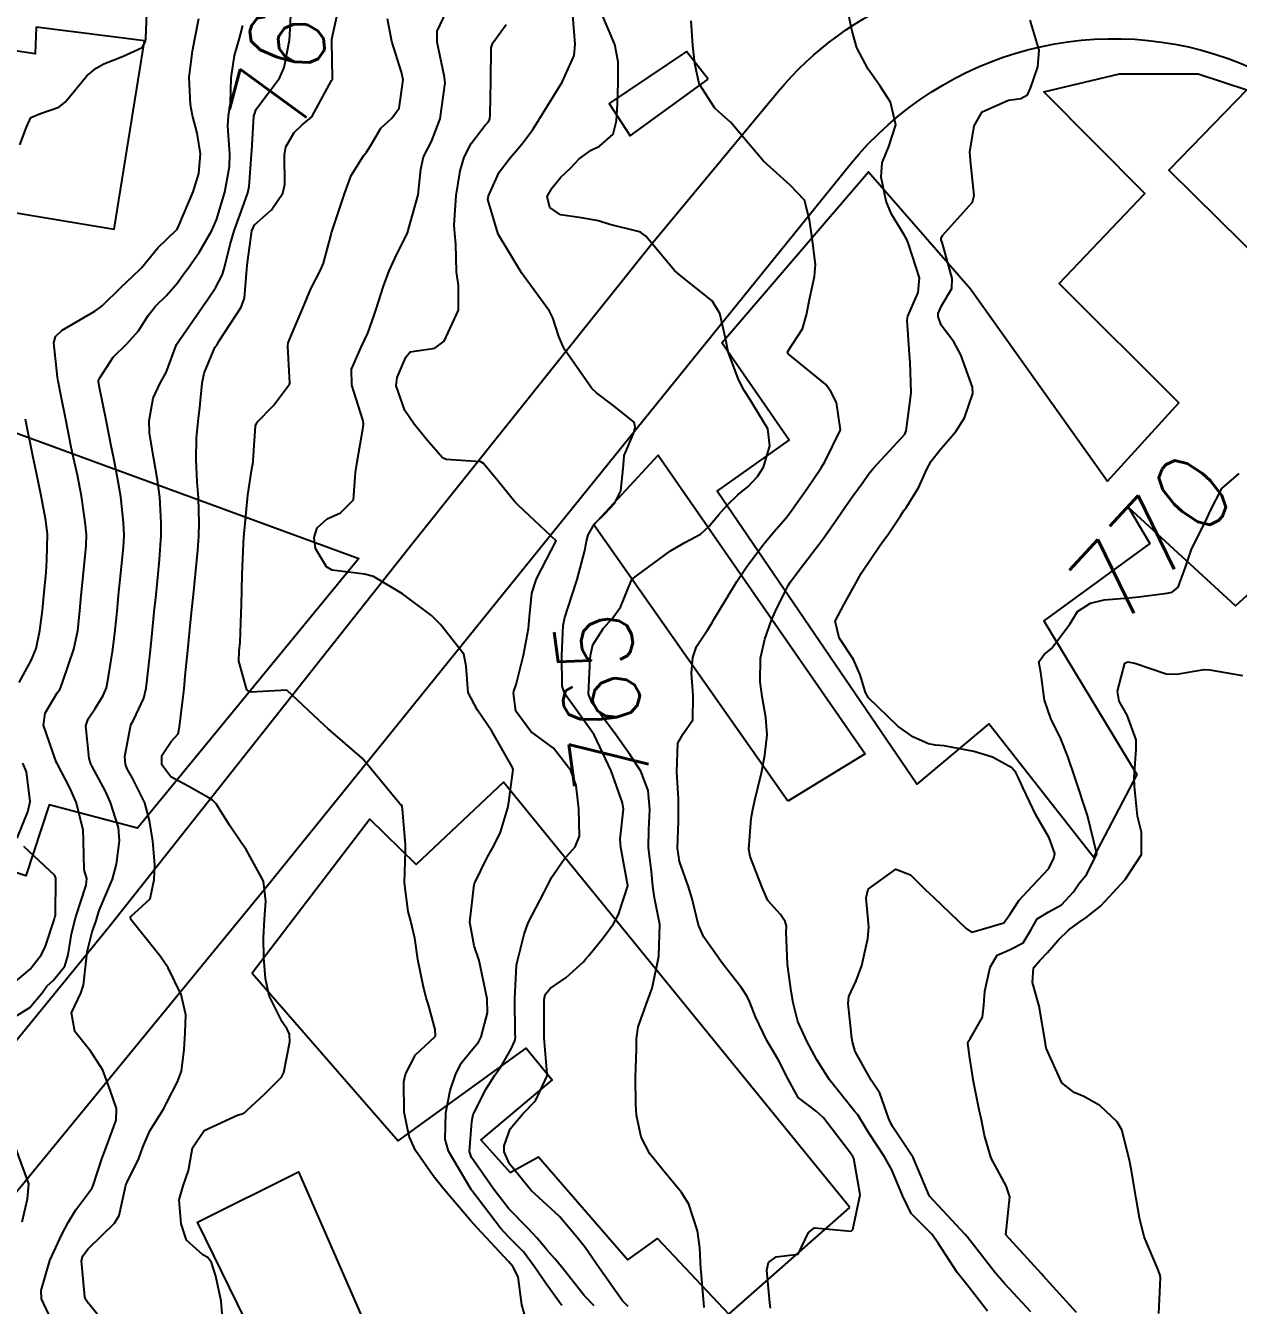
# Model space of a CAD drawing. Header units: metres. Extents: x 318500 to 325275, y 7408834 to 7428799.
# Drawn here: x 323604.8 to 323668.3, y 7420830.6 to 7420897.5 of the extents above; entities that cross this region are included whole.
import ezdxf
from ezdxf.enums import TextEntityAlignment as Align

# ---------------------------------------------------------------- set-up
doc = ezdxf.new("R2010")
doc.units = ezdxf.units.M
doc.header["$MEASUREMENT"] = 0
for name, color, linetype in [('Cotas', 45, 'Continuous'), ('Curvas de Nivel 1m', 11, 'Continuous'), ('Curvas de Nivel 5m', 15, 'Continuous'), ('Edificações', 30, 'Continuous'), ('Vias Primárias', 230, 'Continuous')]:
    doc.layers.add(name, color=color, linetype=linetype)
doc.styles.add('Style-STANDARD', font='STANDARD.shx')

msp = doc.modelspace()

# ---------------------------------------------------------------- linework, layer by layer
at = {"layer": 'Curvas de Nivel 1m', "flags": 128}
for points, elevation in [([(323604.55, 7420891.29), (323604.899, 7420892.229), (323605.122, 7420892.733), (323605.624, 7420892.943), (323606.578, 7420893.269), (323606.916, 7420893.529), (323608.042, 7420894.913), (323608.536, 7420895.306), (323608.94, 7420895.539), (323609.918, 7420895.913), (323610.953, 7420896.39), (323611.113, 7420896.713), (323611.138, 7420896.868), (323611.209, 7420898.646)], 757), ([(323615.174, 7420829.692), (323615.088, 7420830.805), (323614.81, 7420832.099), (323614.582, 7420832.813), (323614.376, 7420833.08), (323614.114, 7420833.224), (323613.274, 7420833.985), (323612.996, 7420834.837), (323612.881, 7420836.107), (323613.086, 7420836.836), (323613.37, 7420837.634), (323613.582, 7420838.829), (323614.199, 7420839.723), (323615.965, 7420840.551), (323616.208, 7420840.606), (323616.327, 7420840.671), (323616.444, 7420840.788), (323617.359, 7420841.643), (323618.236, 7420842.524), (323618.359, 7420842.768), (323618.669, 7420844.359), (323618.649, 7420844.764), (323618.537, 7420845.03), (323618.276, 7420845.418), (323617.598, 7420846.777), (323617.398, 7420847.685), (323617.317, 7420848.78), (323617.305, 7420849.81), (323617.356, 7420850.78), (323617.41, 7420851.729), (323617.301, 7420852.781), (323616.395, 7420854.436), (323616.129, 7420854.794), (323615.521, 7420855.696), (323614.824, 7420856.814), (323614.621, 7420857.006), (323614.433, 7420857.129), (323613.347, 7420857.744), (323612.444, 7420858.23), (323611.968, 7420858.855), (323611.967, 7420859.345), (323612.468, 7420860.076), (323612.834, 7420860.486), (323612.904, 7420860.844), (323613.069, 7420862.274), (323613.139, 7420862.841), (323613.202, 7420863.524), (323613.328, 7420864.838), (323613.44, 7420865.943), (323613.532, 7420866.835), (323613.628, 7420867.78), (323613.735, 7420868.833), (323613.859, 7420870.087), (323613.908, 7420870.831), (323613.922, 7420871.529), (323613.891, 7420872.831), (323613.827, 7420873.658), (323613.767, 7420874.834), (323613.793, 7420875.945), (323613.88, 7420876.832), (323613.973, 7420877.558), (323614.084, 7420878.83), (323614.197, 7420879.359), (323614.748, 7420880.689), (323614.804, 7420880.764), (323614.848, 7420880.819), (323614.981, 7420881.045), (323616.131, 7420882.8), (323616.297, 7420883.277), (323616.427, 7420884.796), (323616.457, 7420885.143), (323616.687, 7420886.792), (323616.833, 7420887.117), (323617.718, 7420887.905), (323618.316, 7420888.775), (323618.406, 7420889.225), (323618.403, 7420890.775), (323618.473, 7420891.188), (323618.898, 7420891.946), (323619.324, 7420892.343), (323619.825, 7420892.756), (323620.85, 7420894.662), (323620.9, 7420894.74), (323620.904, 7420894.767), (323620.877, 7420896.741), (323620.88, 7420896.822), (323620.967, 7420897.226), (323621.247, 7420898.477)], 761), ([(323632.911, 7420830.568), (323632.097, 7420831.705), (323631.479, 7420832.589), (323630.897, 7420833.378), (323630.125, 7420834.158), (323629.701, 7420834.614), (323628.205, 7420836.584), (323628.173, 7420836.63), (323628.16, 7420836.645), (323626.978, 7420838.648), (323626.812, 7420839.267), (323626.847, 7420840.65), (323627.058, 7420841.817), (323627.341, 7420842.643), (323627.645, 7420843.243), (323628.261, 7420844.004), (323628.545, 7420844.348), (323628.686, 7420844.626), (323629.016, 7420845.889), (323629, 7420846.623), (323628.659, 7420848.282), (323628.578, 7420848.627), (323628.331, 7420849.388), (323628.092, 7420850.634), (323628.331, 7420852.592), (323628.335, 7420852.631), (323628.344, 7420852.657), (323628.371, 7420852.719), (323629.004, 7420854.01), (323629.348, 7420854.621), (323629.699, 7420855.329), (323630.086, 7420856.613), (323630.14, 7420856.906), (323630.36, 7420858.611), (323630.313, 7420858.75), (323629.247, 7420860.622), (323628.496, 7420861.714), (323628.002, 7420862.638), (323627.908, 7420864.024), (323627.782, 7420864.641), (323626.553, 7420866.203), (323626.098, 7420866.667), (323624.577, 7420867.806), (323623.056, 7420868.705), (323622.591, 7420868.831), (323620.896, 7420869.038), (323620.595, 7420869.225), (323620.026, 7420870.171), (323619.942, 7420870.75), (323620.113, 7420871.252), (323620.625, 7420871.728), (323621.318, 7420872.042), (323622.007, 7420872.719), (323622.104, 7420874.16), (323622.197, 7420874.717), (323622.506, 7420876.53), (323622.527, 7420876.712), (323622.498, 7420876.907), (323621.912, 7420878.722), (323621.894, 7420879.561), (323622.415, 7420880.715), (323622.757, 7420881.449), (323623.089, 7420882.385), (323623.199, 7420882.706), (323623.578, 7420883.912), (323623.879, 7420884.699), (323624.162, 7420885.345), (323624.83, 7420886.69), (323625.387, 7420888.682), (323625.526, 7420890.024), (323625.678, 7420890.678), (323626.093, 7420891.471), (323626.537, 7420892.666), (323626.801, 7420894.534), (323626.793, 7420894.662), (323626.762, 7420894.833), (323626.379, 7420896.669), (323626.391, 7420897.247), (323626.988, 7420898.534)], 763), ([(323640.354, 7420830.467), (323640.201, 7420832.376), (323640.19, 7420832.469), (323640.127, 7420833.581), (323640.011, 7420834.472), (323639.55, 7420835.875), (323639.176, 7420836.485), (323638.178, 7420837.683), (323637.524, 7420838.51), (323637.057, 7420839.371), (323636.813, 7420840.521), (323636.781, 7420841.084), (323636.77, 7420842.522), (323636.814, 7420843.97), (323636.822, 7420844.522), (323636.904, 7420845.149), (323637.397, 7420846.513), (323637.636, 7420847.174), (323637.92, 7420848.506), (323637.983, 7420848.847), (323638.042, 7420850.505), (323637.753, 7420851.899), (323637.68, 7420852.51), (323637.608, 7420853.285), (323637.455, 7420854.514), (323637.459, 7420855.469), (323637.514, 7420856.514), (323637.435, 7420857.51), (323637.042, 7420858.521), (323636.463, 7420859.408), (323635.669, 7420860.538), (323634.503, 7420862.091), (323634.305, 7420862.553), (323634.402, 7420864.425), (323634.408, 7420864.552), (323634.42, 7420864.663), (323634.539, 7420865.139), (323635.094, 7420866.002), (323635.566, 7420866.54), (323635.988, 7420867.117), (323636.554, 7420868.53), (323636.568, 7420868.553), (323636.59, 7420868.579), (323636.812, 7420868.747), (323638.606, 7420870.052), (323639.347, 7420870.489), (323640.167, 7420870.926), (323640.623, 7420871.348), (323641.133, 7420871.965), (323641.577, 7420872.461), (323642.122, 7420872.981), (323642.655, 7420873.419), (323643.159, 7420873.946), (323643.46, 7420874.438), (323643.792, 7420875.545), (323643.685, 7420876.435), (323642.714, 7420878.047), (323642.451, 7420878.453), (323642.159, 7420879.028), (323641.616, 7420880.467), (323641.472, 7420881.184), (323641.188, 7420882.474), (323640.78, 7420883.135), (323639.07, 7420884.497), (323638.803, 7420884.731), (323637.302, 7420886.523), (323637.035, 7420886.73), (323636.833, 7420886.786), (323635.419, 7420887.134), (323634.838, 7420887.321), (323633.932, 7420887.477), (323632.841, 7420887.637), (323632.276, 7420888.02), (323632.146, 7420888.591), (323632.403, 7420889.041), (323632.865, 7420889.604), (323633.363, 7420890.085), (323633.814, 7420890.571), (323634.439, 7420891.013), (323634.89, 7420891.227), (323635.591, 7420891.858), (323635.772, 7420892.547), (323635.824, 7420893.452), (323635.866, 7420894.546), (323635.851, 7420895.642), (323635.693, 7420896.549), (323634.984, 7420898.188)], 766), ([(323655.183, 7420830.273), (323654.101, 7420831.675), (323653.608, 7420832.295), (323652.611, 7420833.827), (323652.279, 7420834.309), (323652.141, 7420834.447), (323651.202, 7420835.376), (323650.742, 7420836.331), (323650.18, 7420837.676), (323649.801, 7420838.346), (323649, 7420839.567), (323648.508, 7420840.366), (323648.396, 7420840.541), (323648.224, 7420840.747), (323646.921, 7420842.383), (323646.256, 7420843.431), (323645.727, 7420844.398), (323645.266, 7420845.425), (323645.012, 7420846.409), (323644.921, 7420847.026), (323644.72, 7420848.414), (323644.659, 7420850.102), (323644.667, 7420850.415), (323644.602, 7420850.666), (323644.356, 7420851.025), (323643.7, 7420851.766), (323643.391, 7420852.435), (323642.776, 7420854.063), (323642.701, 7420854.445), (323642.822, 7420856.047), (323642.886, 7420856.443), (323643.013, 7420857.019), (323643.359, 7420858.436), (323643.534, 7420859.364), (323643.655, 7420860.432), (323643.587, 7420861.34), (323643.389, 7420862.437), (323643.286, 7420863.206), (323643.309, 7420864.438), (323643.541, 7420865.439), (323643.876, 7420866.43), (323644.087, 7420866.907), (323644.582, 7420867.887), (323644.759, 7420868.246), (323644.864, 7420868.416), (323645.61, 7420869.415), (323646.364, 7420870.394), (323646.469, 7420870.535), (323646.615, 7420870.738), (323647.303, 7420871.711), (323647.765, 7420872.379), (323648.127, 7420872.899), (323648.659, 7420873.64), (323648.968, 7420874.063), (323649.204, 7420874.362), (323650.686, 7420875.964), (323650.862, 7420876.165), (323650.937, 7420876.338), (323651.143, 7420877.906), (323651.19, 7420878.335), (323651.149, 7420879.931), (323651.113, 7420880.336), (323650.979, 7420882.126), (323651.027, 7420882.337), (323651.554, 7420883.566), (323651.623, 7420884.332), (323651.047, 7420886.117), (323650.96, 7420886.339), (323650.832, 7420886.584), (323650.168, 7420887.675), (323649.887, 7420888.354), (323649.622, 7420889.606), (323649.678, 7420890.358), (323650.03, 7420891.216), (323650.385, 7420892.348), (323650.106, 7420893.536), (323649.563, 7420894.361), (323648.943, 7420895.25), (323648.355, 7420896.379), (323648.107, 7420897.249), (323647.855, 7420898.387)], 768), ([(323604.277, 7420845.673), (323605.067, 7420846.157), (323605.704, 7420846.936), (323605.957, 7420847.271), (323606.3, 7420847.593), (323606.902, 7420848.331), (323607.073, 7420848.919), (323607.241, 7420850.012), (323607.476, 7420850.913), (323608.021, 7420852.56), (323608.043, 7420852.905), (323607.918, 7420853.366), (323607.879, 7420854.908), (323607.855, 7420855.461), (323607.496, 7420856.914), (323607.168, 7420857.65), (323606.492, 7420858.929), (323606.451, 7420859.014), (323605.777, 7420860.937), (323605.868, 7420861.558), (323606.505, 7420862.621), (323606.629, 7420862.807), (323606.694, 7420862.927), (323606.8, 7420863.213), (323607.377, 7420864.917), (323607.572, 7420865.887), (323607.677, 7420866.913), (323607.761, 7420867.723), (323607.881, 7420868.911), (323608.019, 7420870.323), (323608.029, 7420870.909), (323607.969, 7420871.561), (323607.769, 7420872.913), (323607.554, 7420874.019), (323607.354, 7420874.92), (323607.234, 7420875.48), (323606.944, 7420876.926), (323606.708, 7420878.125), (323606.552, 7420878.932), (323606.514, 7420879.141), (323606.32, 7420880.934), (323606.409, 7420881.278), (323606.757, 7420881.595), (323608.465, 7420882.602), (323608.769, 7420882.806), (323608.877, 7420882.898), (323609.832, 7420883.837), (323610.798, 7420884.759), (323610.854, 7420884.815), (323610.903, 7420884.869), (323611.773, 7420885.903), (323612.736, 7420886.851), (323612.782, 7420886.899), (323612.831, 7420886.99), (323613.615, 7420888.839), (323613.904, 7420889.795), (323614.001, 7420890.833), (323613.822, 7420891.911), (323613.58, 7420892.84), (323613.473, 7420893.399), (323613.408, 7420894.843), (323613.585, 7420896.206), (323613.708, 7420896.839), (323613.908, 7420897.904)], 758), ([(323606.068, 7420830.104), (323605.683, 7420830.926), (323605.659, 7420831.354), (323606.11, 7420832.92), (323606.743, 7420834.294), (323607.07, 7420834.911), (323607.467, 7420835.58), (323608.154, 7420836.481), (323608.325, 7420836.73), (323608.394, 7420836.896), (323608.827, 7420838.244), (323609.083, 7420838.887), (323609.586, 7420840.262), (323609.602, 7420840.879), (323609.263, 7420841.845), (323608.893, 7420842.89), (323608.254, 7420843.867), (323607.426, 7420844.913), (323607.255, 7420845.891), (323607.738, 7420846.908), (323607.88, 7420847.323), (323608.047, 7420848.904), (323608.079, 7420849.149), (323608.338, 7420850.125), (323608.542, 7420850.702), (323608.586, 7420850.896), (323608.692, 7420851.233), (323609.389, 7420852.885), (323609.603, 7420853.66), (323609.767, 7420854.879), (323609.702, 7420855.589), (323609.287, 7420856.887), (323609.023, 7420857.478), (323608.446, 7420858.545), (323608.324, 7420858.778), (323608.261, 7420858.903), (323608.167, 7420859.192), (323607.996, 7420860.907), (323608.121, 7420861.27), (323608.494, 7420861.815), (323608.912, 7420862.485), (323609.076, 7420862.892), (323609.209, 7420863.581), (323609.403, 7420864.887), (323609.527, 7420865.903), (323609.63, 7420866.884), (323609.716, 7420867.74), (323609.833, 7420868.881), (323609.966, 7420870.242), (323609.996, 7420870.879), (323609.97, 7420871.53), (323609.83, 7420872.882), (323609.664, 7420873.875), (323609.466, 7420874.888), (323609.332, 7420875.546), (323609.055, 7420876.895), (323608.716, 7420878.606), (323608.66, 7420878.901), (323608.661, 7420878.96), (323608.723, 7420879.105), (323609.433, 7420880.196), (323610.148, 7420880.879), (323610.757, 7420881.564), (323611.254, 7420882.376), (323611.643, 7420882.861), (323612.216, 7420883.418), (323612.788, 7420884.075), (323613.116, 7420884.524), (323613.353, 7420884.842), (323613.952, 7420885.694), (323614.593, 7420886.824), (323614.836, 7420887.374), (323615.271, 7420888.814), (323615.52, 7420890.161), (323615.537, 7420890.81), (323615.427, 7420892.288), (323615.464, 7420892.812), (323615.577, 7420893.471), (323615.613, 7420894.81), (323615.783, 7420895.972), (323616.027, 7420896.804), (323616.223, 7420897.55)], 759), ([(323631.103, 7420829.628), (323630.818, 7420830.599), (323630.628, 7420832.077), (323630.339, 7420832.607), (323630.241, 7420832.737), (323630.113, 7420832.877), (323628.483, 7420834.626), (323628.136, 7420835.016), (323626.741, 7420836.651), (323626.17, 7420837.357), (323625.253, 7420838.674), (323624.927, 7420839.409), (323624.661, 7420840.683), (323624.639, 7420842.278), (323624.727, 7420842.683), (323625.246, 7420843.684), (323626.269, 7420844.625), (323626.286, 7420844.644), (323626.291, 7420844.66), (323626.307, 7420844.697), (323626.274, 7420845.012), (323625.925, 7420846.304), (323625.805, 7420846.667), (323625.647, 7420847.322), (323625.374, 7420848.674), (323625.225, 7420849.789), (323625.011, 7420850.68), (323624.862, 7420851.19), (323624.677, 7420852.685), (323624.722, 7420854.359), (323624.731, 7420854.685), (323624.57, 7420856.546), (323624.561, 7420856.688), (323624.5, 7420856.759), (323624.431, 7420856.814), (323622.882, 7420858.706), (323622.457, 7420859.203), (323620.689, 7420860.737), (323620.483, 7420860.915), (323618.51, 7420862.77), (323616.637, 7420862.66), (323616.509, 7420862.699), (323616.426, 7420862.791), (323616.009, 7420864.282), (323616.023, 7420864.798), (323616.071, 7420865.262), (323616.128, 7420866.796), (323616.139, 7420867.224), (323616.173, 7420868.796), (323616.243, 7420870.432), (323616.267, 7420870.795), (323616.295, 7420871.114), (323616.452, 7420872.793), (323616.471, 7420872.964), (323616.662, 7420874.24), (323616.749, 7420874.709), (323616.757, 7420874.789), (323616.879, 7420876.598), (323616.963, 7420876.787), (323617.817, 7420877.665), (323618.659, 7420878.771), (323618.67, 7420878.822), (323618.574, 7420880.772), (323618.589, 7420880.934), (323618.756, 7420881.361), (323619.355, 7420882.761), (323619.776, 7420883.764), (323620.287, 7420884.748), (323620.442, 7420885.109), (323620.827, 7420886.542), (323620.861, 7420886.708), (323620.87, 7420886.739), (323620.896, 7420886.805), (323621.535, 7420888.73), (323621.892, 7420889.697), (323622.531, 7420890.715), (323622.687, 7420890.909), (323622.888, 7420891.252), (323623.432, 7420892.175), (323624.016, 7420892.699), (323624.401, 7420893.209), (323624.605, 7420894.693), (323624.526, 7420895.106), (323624.014, 7420896.704), (323623.79, 7420897.896)], 762), ([(323634.599, 7420830.545), (323634.088, 7420831.099), (323632.909, 7420832.568), (323632.547, 7420833.004), (323632.119, 7420833.491), (323631.627, 7420834.089), (323631.151, 7420834.595), (323630.145, 7420835.634), (323629.375, 7420836.618), (323628.185, 7420838.323), (323628.082, 7420838.632), (323628.206, 7420840.205), (323628.275, 7420840.564), (323628.298, 7420840.629), (323628.947, 7420841.905), (323629.412, 7420842.618), (323629.747, 7420843.115), (323630.261, 7420843.996), (323630.459, 7420844.416), (323630.48, 7420844.607), (323630.473, 7420844.808), (323630.45, 7420846.608), (323630.546, 7420848.377), (323630.587, 7420848.606), (323630.935, 7420850.007), (323631.157, 7420850.598), (323631.985, 7420852.204), (323632.176, 7420852.583), (323632.243, 7420852.711), (323632.376, 7420852.971), (323633.041, 7420853.919), (323633.617, 7420854.562), (323633.834, 7420855.134), (323633.803, 7420856.559), (323633.662, 7420857.782), (323633.384, 7420858.566), (323632.467, 7420859.727), (323631.283, 7420860.598), (323630.496, 7420861.664), (323630.382, 7420862.611), (323630.403, 7420862.719), (323630.514, 7420863.054), (323630.909, 7420864.604), (323631.168, 7420865.984), (323631.221, 7420866.6), (323631.343, 7420867.834), (323631.591, 7420868.595), (323632.61, 7420870.58), (323630.637, 7420872.426), (323630.458, 7420872.612), (323629.562, 7420873.716), (323628.815, 7420874.629), (323628.671, 7420874.717), (323626.85, 7420874.835), (323626.673, 7420874.921), (323625.863, 7420875.853), (323625.189, 7420876.683), (323624.701, 7420877.395), (323624.237, 7420878.695), (323624.297, 7420879.124), (323624.743, 7420880.191), (323624.965, 7420880.468), (323626.268, 7420880.667), (323626.754, 7420881.033), (323627.511, 7420882.649), (323627.504, 7420883.935), (323627.404, 7420884.651), (323627.37, 7420886.103), (323627.304, 7420886.653), (323627.272, 7420887.091), (323627.383, 7420888.652), (323627.584, 7420889.935), (323627.798, 7420890.651), (323628.17, 7420891.368), (323628.905, 7420892.327), (323629.053, 7420892.493), (323629.134, 7420892.637), (323629.166, 7420892.89), (323629.188, 7420894.636), (323629.214, 7420896.379), (323629.308, 7420896.635), (323630.004, 7420897.595)], 764), ([(323643.83, 7420830.424), (323643.802, 7420830.706), (323643.642, 7420832.427), (323643.727, 7420832.815), (323644.121, 7420833.122), (323645.275, 7420833.25), (323645.828, 7420834.395), (323646.142, 7420834.626), (323648.058, 7420834.454), (323648.142, 7420834.542), (323648.522, 7420836.365), (323648.188, 7420838.257), (323648.142, 7420838.37), (323648.017, 7420838.548), (323646.612, 7420840.386), (323646.223, 7420840.74), (323645.275, 7420841.449), (323644.754, 7420842.412), (323644.255, 7420843.411), (323643.64, 7420844.429), (323643.046, 7420845.681), (323642.745, 7420846.443), (323642.603, 7420846.745), (323642.307, 7420847.185), (323641.328, 7420848.46), (323640.341, 7420849.841), (323640.065, 7420850.474), (323639.726, 7420851.842), (323639.534, 7420852.483), (323639.076, 7420853.804), (323638.964, 7420854.492), (323639.012, 7420855.9), (323639.023, 7420856.491), (323639.013, 7420857.069), (323638.924, 7420858.493), (323638.975, 7420859.99), (323639.255, 7420860.488), (323639.766, 7420861.206), (323639.779, 7420862.481), (323639.697, 7420863.658), (323639.759, 7420864.482), (323639.966, 7420865.051), (323640.552, 7420865.938), (323640.761, 7420866.264), (323640.874, 7420866.467), (323641.504, 7420867.533), (323642.076, 7420868.455), (323642.278, 7420868.769), (323642.598, 7420869.228), (323643.505, 7420870.437), (323644.007, 7420871.042), (323644.63, 7420871.768), (323644.916, 7420872.136), (323645.114, 7420872.413), (323645.743, 7420873.315), (323646.475, 7420874.402), (323646.548, 7420874.524), (323646.673, 7420874.707), (323647.497, 7420876.388), (323647.278, 7420877.825), (323646.993, 7420878.396), (323646.725, 7420878.759), (323645.028, 7420880.135), (323644.749, 7420880.366), (323644.724, 7420880.42), (323644.751, 7420880.522), (323645.506, 7420881.669), (323645.723, 7420882.41), (323645.892, 7420883.3), (323646.141, 7420884.407), (323646.185, 7420885.031), (323646.01, 7420886.408), (323645.87, 7420887.379), (323645.608, 7420888.412), (323644.861, 7420889.183), (323643.466, 7420890.441), (323642.89, 7420891.119), (323641.759, 7420892.467), (323641.306, 7420892.866), (323640.917, 7420893.215), (323640.104, 7420894.488), (323639.874, 7420895.562), (323639.772, 7420896.492), (323639.688, 7420897.784)], 767), ([(323657.456, 7420830.239), (323656.102, 7420831.7), (323655.614, 7420832.267), (323654.138, 7420834.151), (323654.018, 7420834.291), (323652.16, 7420836.291), (323652.14, 7420836.33), (323651.307, 7420838.323), (323650.214, 7420839.938), (323650.019, 7420840.343), (323649.555, 7420841.672), (323649.104, 7420842.357), (323648.262, 7420843.857), (323648.127, 7420844.371), (323648.093, 7420844.552), (323647.888, 7420846.374), (323647.935, 7420846.742), (323648.312, 7420847.558), (323648.615, 7420848.366), (323648.923, 7420849.78), (323648.972, 7420850.361), (323648.836, 7420851.9), (323648.949, 7420852.361), (323650.391, 7420853.401), (323651.163, 7420853.104), (323651.94, 7420852.317), (323652.374, 7420851.926), (323654.065, 7420850.293), (323654.347, 7420850.104), (323654.498, 7420850.138), (323654.984, 7420850.28), (323656.036, 7420850.584), (323656.362, 7420851.035), (323656.848, 7420851.778), (323657.284, 7420852.246), (323658.392, 7420853.439), (323658.655, 7420853.97), (323658.706, 7420854.227), (323658.412, 7420855.046), (323657.715, 7420856.241), (323657.061, 7420857.641), (323656.774, 7420858.255), (323656.665, 7420858.46), (323656.464, 7420858.7), (323655.448, 7420859.254), (323654.473, 7420859.564), (323652.923, 7420859.858), (323652.476, 7420859.896), (323652.109, 7420859.95), (323651.277, 7420860.328), (323650.488, 7420860.876), (323648.965, 7420862.363), (323648.799, 7420862.652), (323648.522, 7420863.572), (323648.168, 7420864.374), (323647.426, 7420865.502), (323647.211, 7420866.383), (323647.686, 7420867.266), (323648.306, 7420868.373), (323648.402, 7420868.562), (323648.595, 7420868.902), (323649.571, 7420870.356), (323650.016, 7420870.952), (323650.633, 7420871.879), (323650.815, 7420872.16), (323650.948, 7420872.337), (323651.6, 7420873.386), (323652.007, 7420874.327), (323652.247, 7420874.751), (323652.68, 7420875.297), (323653.537, 7420876.307), (323653.993, 7420877.008), (323654.422, 7420878.294), (323654.404, 7420878.616), (323653.798, 7420880.304), (323653.432, 7420880.985), (323652.765, 7420881.857), (323652.599, 7420882.322), (323652.612, 7420882.482), (323652.778, 7420882.868), (323653.324, 7420883.78), (323653.341, 7420884.312), (323652.827, 7420886.132), (323652.766, 7420886.321), (323652.756, 7420886.396), (323652.832, 7420886.554), (323654.404, 7420888.297), (323654.495, 7420888.656), (323654.314, 7420890.298), (323654.266, 7420890.923), (323654.49, 7420892.296), (323654.917, 7420893.02), (323656.291, 7420893.637), (323656.925, 7420893.725), (323657.275, 7420893.908), (323657.448, 7420894.255), (323657.816, 7420895.382), (323657.889, 7420896.251), (323657.417, 7420897.823)], 769), ([(323604.512, 7420863.162), (323605.144, 7420864.324), (323605.391, 7420864.941), (323605.598, 7420865.886), (323605.725, 7420866.938), (323605.805, 7420867.704), (323605.914, 7420868.937), (323605.963, 7420869.57), (323605.991, 7420870.936), (323605.911, 7420871.647), (323605.655, 7420872.94), (323605.396, 7420874.205), (323605.242, 7420874.944), (323604.877, 7420876.76), (323604.836, 7420876.949)], 757), ([(323664.164, 7420830.149), (323664.236, 7420832.021), (323664.225, 7420832.149), (323664.114, 7420832.445), (323663.384, 7420834.161), (323663.14, 7420835.156), (323662.974, 7420836.168), (323662.729, 7420837.624), (323662.615, 7420838.174), (323662.214, 7420839.761), (323661.983, 7420840.184), (323661.073, 7420841.042), (323660.233, 7420841.514), (323659.732, 7420841.713), (323659.081, 7420842.222), (323658.267, 7420844.027), (323658.232, 7420844.231), (323658.228, 7420844.273), (323657.897, 7420846.236), (323657.544, 7420847.473), (323657.596, 7420848.241), (323657.933, 7420848.629), (323658.332, 7420849.042), (323658.887, 7420849.679), (323659.452, 7420850.219), (323659.964, 7420850.606), (323660.36, 7420850.877), (323661.104, 7420851.464), (323661.777, 7420852.189), (323662.387, 7420852.867), (323663.257, 7420854.167), (323663.243, 7420855.342), (323663.041, 7420856.171), (323662.887, 7420857.74), (323662.865, 7420858.176), (323662.978, 7420859.672), (323662.975, 7420860.175), (323662.499, 7420861.46), (323662.074, 7420862.187), (323661.996, 7420862.71), (323662.375, 7420864.182), (323662.541, 7420864.248), (323662.892, 7420864.176), (323664.532, 7420863.621), (323665.075, 7420863.609), (323666.536, 7420863.842), (323666.825, 7420863.837), (323668.531, 7420863.528)], 771), ([(323604.401, 7420855.029), (323604.965, 7420856.401), (323605.083, 7420856.943), (323604.894, 7420858.497), (323604.7, 7420858.948)], 757), ([(323604.298, 7420847.502), (323605.085, 7420848.166), (323605.683, 7420848.936), (323605.886, 7420849.375), (323606.347, 7420850.748), (323606.384, 7420850.895), (323606.392, 7420850.929), (323606.404, 7420850.983), (323606.421, 7420852.929), (323606.372, 7420853.07), (323604.755, 7420854.586)], 757), ([(323604.671, 7420834.942), (323604.94, 7420836.147), (323605.017, 7420836.937), (323604.338, 7420838.797)], 758)]:
    msp.add_lwpolyline(points, dxfattribs=dict(at, elevation=elevation))
at = {"layer": 'Curvas de Nivel 5m', "flags": 128}
for points, elevation in [([(323609.609, 7420828.877), (323608.078, 7420830.742), (323607.984, 7420830.901), (323607.953, 7420831.03), (323607.77, 7420832.903), (323607.838, 7420833.178), (323608.116, 7420833.533), (323609.502, 7420834.879), (323609.736, 7420835.276), (323610.097, 7420836.871), (323610.109, 7420836.922), (323610.162, 7420837.026), (323610.775, 7420838.27), (323610.987, 7420838.862), (323611.349, 7420839.708), (323612.064, 7420840.851), (323612.116, 7420840.946), (323612.215, 7420841.151), (323612.796, 7420842.277), (323613.007, 7420842.838), (323613.137, 7420843.957), (323613.194, 7420844.836), (323613.228, 7420845.784), (323612.993, 7420846.839), (323612.311, 7420848.231), (323611.892, 7420848.854), (323610.348, 7420850.765), (323610.332, 7420850.87), (323610.351, 7420850.927), (323611.369, 7420851.851), (323611.577, 7420852.858), (323611.605, 7420853.634), (323611.51, 7420854.859), (323611.324, 7420855.953), (323611.091, 7420856.863), (323610.443, 7420858.154), (323610.183, 7420858.61), (323610.075, 7420858.876), (323610.041, 7420859.292), (323610.334, 7420860.872), (323610.374, 7420860.979), (323610.485, 7420861.191), (323611.025, 7420862.342), (323611.16, 7420862.864), (323611.297, 7420864.088), (323611.375, 7420864.862), (323611.482, 7420865.924), (323611.578, 7420866.86), (323611.673, 7420867.759), (323611.785, 7420868.858), (323611.859, 7420869.596), (323611.947, 7420870.857), (323611.948, 7420871.529), (323611.864, 7420872.858), (323611.753, 7420873.76), (323611.557, 7420874.861), (323611.332, 7420876.215), (323611.311, 7420876.864), (323611.522, 7420878.048), (323611.905, 7420878.858), (323612.202, 7420879.381), (323612.75, 7420880.85), (323614.108, 7420882.83), (323614.378, 7420883.224), (323614.785, 7420883.816), (323615.129, 7420884.481), (323615.233, 7420884.814), (323615.55, 7420886.078), (323615.758, 7420886.806), (323616.29, 7420888.244), (323616.485, 7420888.795), (323616.538, 7420889.112), (323616.67, 7420890.793), (323616.679, 7420890.997), (323616.791, 7420892.792), (323616.914, 7420893.165), (323617.617, 7420894.089), (323618.142, 7420894.778), (323618.376, 7420895.338), (323618.649, 7420896.773), (323618.68, 7420897.057), (323618.765, 7420898.772)], 760), ([(323636.391, 7420830.525), (323636.084, 7420830.82), (323634.872, 7420832.542), (323634.126, 7420833.607), (323633.714, 7420834.137), (323633.353, 7420834.562), (323632.794, 7420835.225), (323632.148, 7420835.813), (323631.302, 7420836.593), (323630.18, 7420837.975), (323629.89, 7420838.613), (323629.888, 7420838.918), (323630.202, 7420839.811), (323630.871, 7420840.6), (323631.539, 7420841.271), (323632.136, 7420842.582), (323632.139, 7420842.684), (323631.986, 7420844.584), (323631.978, 7420846.276), (323631.984, 7420846.585), (323632.038, 7420846.84), (323632.299, 7420847.154), (323633.137, 7420847.739), (323634.044, 7420848.554), (323634.174, 7420848.701), (323634.325, 7420848.891), (323635.081, 7420849.8), (323635.619, 7420850.537), (323635.869, 7420851.021), (323636.37, 7420852.53), (323635.997, 7420854.534), (323635.969, 7420854.972), (323636.132, 7420856.533), (323636.091, 7420856.876), (323635.49, 7420858.54), (323634.595, 7420860.432), (323634.523, 7420860.55), (323634.481, 7420860.61), (323633.069, 7420862.572), (323632.921, 7420862.98), (323632.904, 7420864.574), (323632.981, 7420866.146), (323633.062, 7420866.572), (323633.435, 7420867.709), (323633.715, 7420868.563), (323634.117, 7420870.069), (323634.206, 7420870.556), (323634.283, 7420870.887), (323634.624, 7420871.464), (323635.171, 7420872.006), (323635.662, 7420872.54), (323635.993, 7420873.193), (323636.145, 7420874.535), (323636.166, 7420875.044), (323636.687, 7420876.236), (323636.754, 7420876.529), (323636.694, 7420876.784), (323635.578, 7420877.67), (323634.717, 7420878.317), (323634.485, 7420878.554), (323633.83, 7420879.468), (323633.073, 7420880.575), (323632.956, 7420880.781), (323632.757, 7420881.267), (323632.431, 7420882.249), (323632.26, 7420882.588), (323630.8, 7420884.61), (323629.577, 7420886.623), (323629.041, 7420888.435), (323629.064, 7420888.628), (323629.637, 7420889.86), (323630.207, 7420890.62), (323630.525, 7420890.976), (323630.892, 7420891.415), (323631.399, 7420892.106), (323631.707, 7420892.598), (323632.93, 7420894.58), (323633.554, 7420895.971), (323633.606, 7420896.574), (323633.478, 7420898.079)], 765), ([(323659.84, 7420830.212), (323658.108, 7420832.122), (323658.007, 7420832.232), (323656.14, 7420834.26), (323656.366, 7420836.257), (323656.168, 7420836.826), (323655.378, 7420838.272), (323655.028, 7420839.457), (323654.867, 7420840.28), (323654.748, 7420840.805), (323654.448, 7420842.287), (323654.258, 7420843.515), (323654.154, 7420844.291), (323654.17, 7420844.392), (323654.274, 7420844.532), (323654.922, 7420845.65), (323655.005, 7420846.279), (323655.044, 7420847.015), (323655.326, 7420848.275), (323655.703, 7420848.896), (323656.334, 7420849.173), (323657.048, 7420849.541), (323657.48, 7420850.243), (323657.793, 7420850.804), (323658.364, 7420851.156), (323659.057, 7420851.536), (323659.694, 7420852.217), (323659.966, 7420852.632), (323660.389, 7420853.144), (323660.914, 7420854.202), (323660.43, 7420856.21), (323659.767, 7420858.217), (323659.394, 7420859.298), (323659.032, 7420860.224), (323658.496, 7420861.291), (323658.176, 7420862.235), (323657.975, 7420863.689), (323657.872, 7420864.247), (323658.148, 7420864.64), (323658.547, 7420864.948), (323659.49, 7420866.226), (323659.901, 7420866.889), (323660.577, 7420867.31), (323661.291, 7420867.487), (323662.581, 7420867.605), (323663.105, 7420867.652), (323664.585, 7420867.838), (323664.857, 7420867.885), (323665.162, 7420868.151), (323665.548, 7420869.204), (323665.87, 7420870.141), (323666.635, 7420871.659), (323666.851, 7420872.127), (323667.458, 7420873.318), (323668.365, 7420874.105)], 770)]:
    msp.add_lwpolyline(points, dxfattribs=dict(at, elevation=elevation))
at = {"layer": 'Edificações'}
for points in [[(323611.071, 7420896.734), (323605.397, 7420897.455), (323605.348, 7420896.061), (323601.501, 7420896.638), (323600.251, 7420888.423), (323609.484, 7420886.885), (323611.071, 7420896.734)], [(323640.562, 7420894.739), (323639.433, 7420896.18), (323635.388, 7420893.455), (323636.485, 7420891.763), (323640.562, 7420894.739)], [(323644.739, 7420856.96), (323634.581, 7420871.425), (323637.948, 7420875.069), (323648.78, 7420859.427), (323644.739, 7420856.96)], [(323647.978, 7420835.693), (323629.849, 7420857.96), (323625.289, 7420853.641), (323622.86, 7420856.008), (323616.701, 7420847.961), (323624.344, 7420839.185), (323631.037, 7420844.037), (323632.399, 7420842.38), (323628.668, 7420839.244), (323630.208, 7420837.528), (323631.688, 7420838.357), (323636.372, 7420832.959), (323637.911, 7420834.083), (323641.643, 7420830.119), (323647.978, 7420835.693)], [(323627.823, 7420817.678), (323623.477, 7420815.273), (323621.891, 7420818.383), (323620.892, 7420817.972), (323620.011, 7420819.85), (323620.951, 7420820.436), (323613.844, 7420834.93), (323619.13, 7420837.57), (323627.823, 7420817.678)]]:
    msp.add_lwpolyline(points, close=True, dxfattribs=at)
for points in [[(323672.283, 7420870.904), (323668.173, 7420867.175), (323662.575, 7420872.325), (323663.683, 7420870.442), (323658.14, 7420866.4), (323663.012, 7420858.35), (323660.739, 7420854.031), (323655.252, 7420861.008), (323651.482, 7420857.851), (323641.049, 7420873.172), (323644.81, 7420875.851), (323641.291, 7420880.94), (323648.955, 7420889.892), (323654.296, 7420883.762), (323661.473, 7420873.699), (323665.199, 7420877.804), (323658.932, 7420884.045), (323663.426, 7420888.755), (323658.132, 7420894.078), (323662.103, 7420895.017), (323666.212, 7420895.017), (323668.755, 7420894.182), (323664.68, 7420889.972), (323672.348, 7420882.412)], [(323603.524, 7420876.524), (323622.283, 7420869.648), (323610.697, 7420855.549), (323606.082, 7420856.775), (323604.854, 7420853.048), (323599.404, 7420854.863)]]:
    msp.add_lwpolyline(points, dxfattribs=at)
at = {"layer": 'Vias Primárias'}
for points in [[(323715.644, 7420145.548, 0), (323709.04, 7420132.939)], [(323831.088, 7420001.787, 0), (323833.844, 7420008.443, 0.220888)], [(323205.069, 7420933.766, 0), (323207.298, 7420931.929, 0.020742), (323210.311, 7420929.649), (323213.335, 7420928.865), (323214.564, 7420929.479), (323216.061, 7420926.782), (323213.869, 7420925.313), (323213.871, 7420924.556), (323218.068, 7420917.639), (323222.108, 7420910.972), (323227.38, 7420903.131), (323230.217, 7420898.982, 0.38291), (323236.446, 7420897.46), (323249.502, 7420903.926), (323257.59, 7420907.836)], [(323579.927, 7420858.43), (323581.377, 7420853.227), (323585.199, 7420844.212, 0.121916), (323590.153, 7420838.196, 0.47513), (323600.106, 7420839.248), (323609.23, 7420850.417), (323625.189, 7420870.567), (323637.581, 7420886.092), (323644.234, 7420894.087, -0.124117), (323651.045, 7420899.051), (323657.942, 7420901.019), (323664.822, 7420902.363), (323667.863, 7420903.176, 0.376225), (323672.618, 7420910.28), (323669.187, 7420923.683), (323666.355, 7420933.338), (323660.213, 7420947.825), (323653.894, 7420964.14), (323649.538, 7420974.361), (323644.236, 7420986.757), (323642.028, 7420990.91), (323635.074, 7420999.246)], [(323574.318, 7420856.787), (323577.712, 7420848.287, 0.047044), (323580.597, 7420842.661, 0.074619), (323588.945, 7420833.083), (323595.428, 7420825.935), (323602.05, 7420833.708), (323617.513, 7420852.551), (323637.521, 7420877.308), (323647.991, 7420890.255, -0.329804), (323668.459, 7420895.56), (323678.715, 7420891.004, -0.163397), (323681.967, 7420888.023), (323688.009, 7420875.458), (323693.936, 7420863.793), (323699.866, 7420851.595), (323705.943, 7420840.535), (323709.423, 7420833.726, 0.224128), (323717.721, 7420827.321), (323723.774, 7420825.53), (323732.186, 7420825.191), (323745.969, 7420825.64), (323766.771, 7420826.13), (323786.217, 7420826.62)]]:
    msp.add_lwpolyline(points, format="xyb", dxfattribs=at)

# ---------------------------------------------------------------- texts
at = {"layer": 'Cotas', "style": 'Style-STANDARD'}
for s, rotation, p in [('760', 75.30756, (323618.52, 7420896.719, 760)), ('770', 47.50128, (323663.802, 7420870.802, 770)), ('765', 97.47481, (323635.002, 7420862.19, 765))]:
    msp.add_text(s, height=4, rotation=rotation, dxfattribs=at).set_placement(p, align=Align.MIDDLE_CENTER)

doc.saveas('drawing.dxf')
